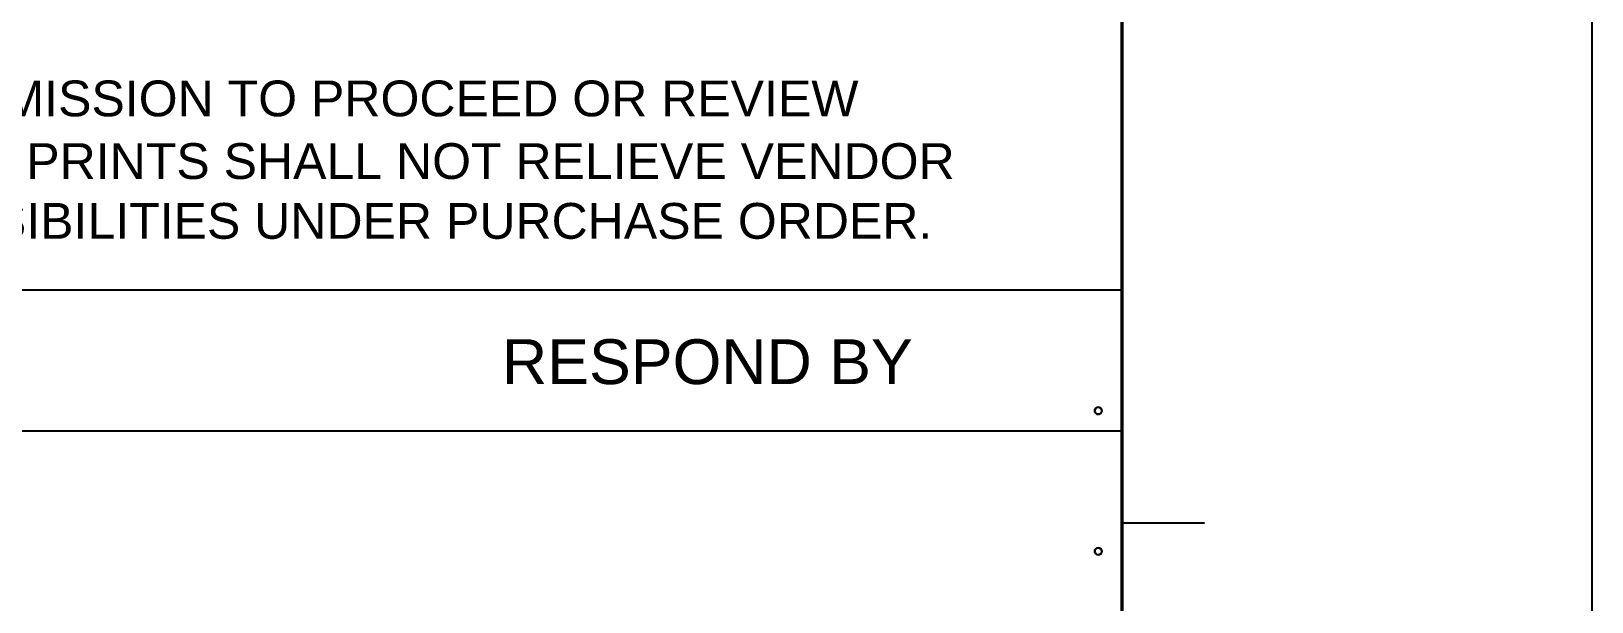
# Model space of a CAD drawing. Header units: millimetres. Extents: x -256 to 585, y -266 to 328.
# Drawn here: x 518.3 to 584.9, y -42.3 to -17.9 of the extents above; entities that cross this region are included whole.
import ezdxf

# ---------------------------------------------------------------- set-up
doc = ezdxf.new("R2010")
doc.units = ezdxf.units.MM
doc.styles.add('Arial', font='ARIAL.TTF', dxfattribs={"height": 0.2})

# ---------------------------------------------------------------- blocks, each defined once
blk = doc.blocks.new('Unknown-252070812-55923')
at = {"color": 7, "linetype": 'Continuous'}
for p, q in [((584.854, 327.753), (584.854, -266.247)), ((564.828, -246.897), (564.828, 307.741)), ((564.825, 24.401), (564.825, -246.897)), ((564.828, -38.909), (568.328, -38.909))]:
    blk.add_line(p, q, dxfattribs=at)
blk = doc.blocks.new('Unknown-252070812-55925')
at = {"color": 7, "linetype": 'Continuous'}
for p, q in [((564.788, -246.697), (564.788, 24.834)), ((451.671, -28.966), (564.788, -28.966)), ((451.671, -34.974), (564.788, -34.974))]:
    blk.add_line(p, q, dxfattribs=at)
for centre in [(563.793, -34.124), (563.794, -34.123), (563.794, -34.124), (563.793, -40.124), (563.794, -40.123), (563.794, -40.124)]:
    blk.add_circle(centre, 0.15, dxfattribs=at)
for centre, start, end in [((563.793, -34.124), 0, 180), ((563.793, -34.124), 180, 0), ((563.794, -34.123), 0, 180), ((563.794, -34.123), 180, 0), ((563.793, -40.124), 0, 180), ((563.793, -40.124), 180, 0), ((563.794, -40.123), 0, 180), ((563.794, -40.123), 180, 0)]:
    blk.add_arc(centre, 0.15, start, end, dxfattribs=at)
at = {"color": 7, "linetype": 'Continuous', "style": 'Arial'}
for s, p in [("PURCHASER'S PERMISSION TO PROCEED OR REVIEW", (496.822, -21.552)), ('TAKEN ON VENDOR PRINTS SHALL NOT RELIEVE VENDOR', (496.822, -24.227)), ('FROM ITS RESPONSIBILITIES UNDER PURCHASE ORDER.', (496.822, -26.78))]:
    blk.add_text(s, height=1.52812, dxfattribs=at).set_placement(p)
at = {"color": 7, "linetype": 'Continuous', "style": 'Arial', "width": 1.000637}
blk.add_text('RESPOND BY', height=1.9126, dxfattribs=at).set_placement((538.351, -32.984))

msp = doc.modelspace()

# ---------------------------------------------------------------- block references
for name in ['Unknown-252070812-55923', 'Unknown-252070812-55925']:
    msp.add_blockref(name, (0, 0))

doc.saveas('drawing.dxf')
